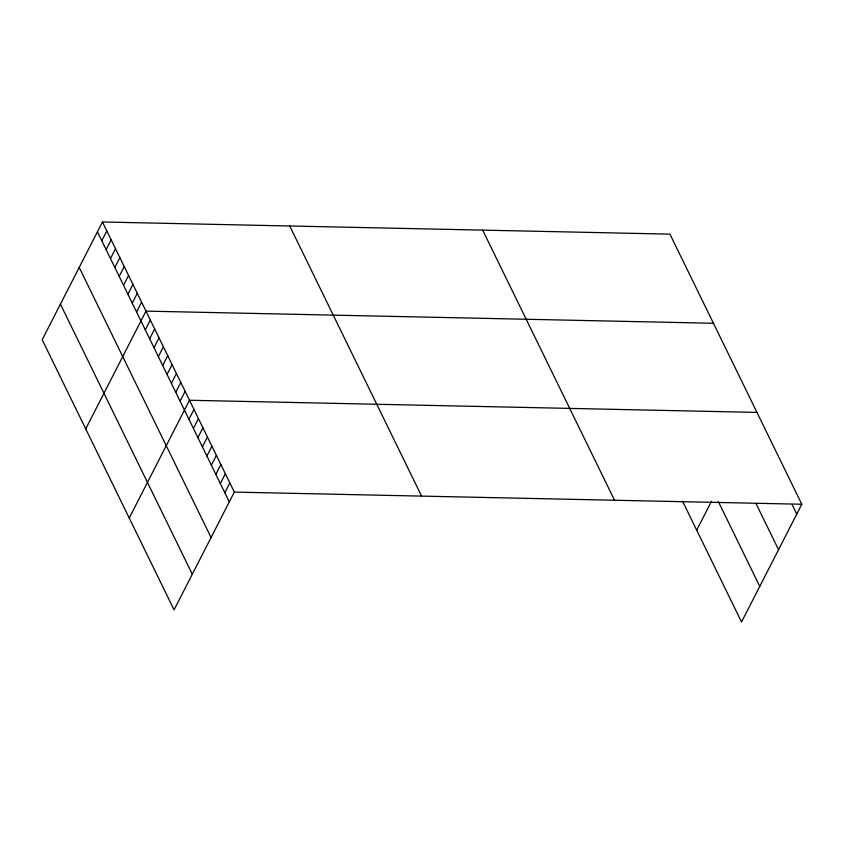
<?xml version="1.0" encoding="UTF-8"?>
<svg xmlns="http://www.w3.org/2000/svg" width="844" height="844" viewBox="0 0 844 844"><rect width="100%" height="100%" fill="white"/><g stroke="black" fill="none" stroke-linecap="round" stroke-linejoin="round"><path stroke-width="1.27" d="M102.462 221.983L42.2 339.752L174.064 609.864L234.326 492.094L102.462 221.983L669.936 234.136L801.8 504.248L741.538 622.017L682.564 501.209M101.786 240.73L106.819 230.897M106.133 249.645L111.165 239.812M110.49 258.559L115.522 248.727M114.837 267.474L119.869 257.642M119.194 276.389L124.226 266.556M123.54 285.304L128.573 275.471M127.898 294.208L132.93 284.375M132.244 303.123L137.277 293.29M136.601 312.037L141.634 302.205M85.719 428.889L145.98 311.119L713.454 323.273M145.305 329.867L150.327 320.034M149.652 338.782L154.684 328.949M153.998 347.696L159.031 337.864M158.355 356.611L163.388 346.778M162.702 365.515L167.734 355.693M167.059 374.43L172.092 364.597M171.406 383.345L176.438 373.512M175.763 392.26L180.795 382.427M180.11 401.174L185.142 391.342M129.227 518.026L189.499 400.256L756.962 412.41M188.95 419.268L193.983 409.435M193.434 428.457L198.467 418.624M197.918 437.635L202.95 427.802M202.402 446.824L207.434 436.992M206.885 456.003L211.907 446.17M211.369 465.192L216.391 455.359M215.842 474.37L220.875 464.538M220.326 483.559L225.359 473.727M224.81 492.738L229.842 482.905M696.701 530.18L711.513 501.241M234.326 492.094L801.8 504.248M792.284 504.891L796.768 514.08M756.129 503.784L778.537 549.697M718.286 501.452L759.758 586.401M482.673 230.127L614.537 500.239M289.735 225.992L421.599 496.103M97.429 231.815L229.294 501.927M79.209 267.432L211.074 537.544M60.43 304.135L192.295 574.236"/></g></svg>
